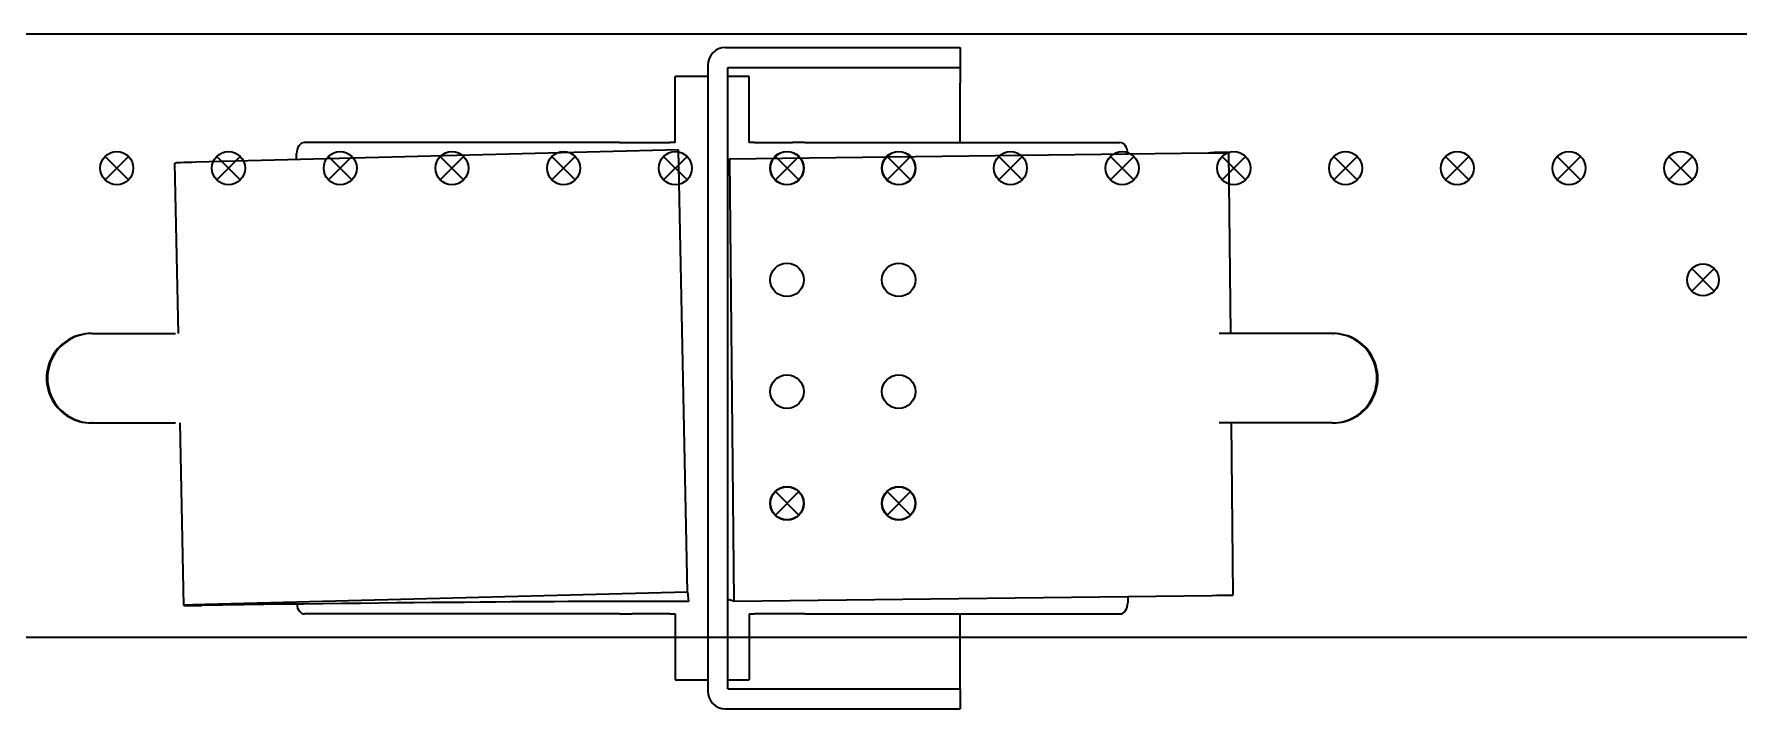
# Model space of a CAD drawing. Header units: millimetres. Extents: x 120 to 10915, y 515 to 8014.
# Drawn here: x 9113 to 9876, y 4868 to 5170 of the extents above; entities that cross this region are included whole.
import ezdxf

# ---------------------------------------------------------------- set-up
doc = ezdxf.new("R2010")
doc.units = ezdxf.units.MM
doc.layers.get('0').update_dxf_attribs({"lineweight": 13})
for name, color, linetype, lineweight in [('201_Dimensions', 7, 'Continuous', 13), ('203_Chassis_left_side_view', 7, 'Continuous', 13), ('211_Frame_holes_left_side_view', 7, 'Continuous', 13), ('212_Frame_holes_right_side_view', 7, 'Continuous', 13)]:
    doc.layers.add(name, color=color, linetype=linetype, lineweight=lineweight)

# ---------------------------------------------------------------- blocks, each defined once
blk = doc.blocks.new('3355809')
at = {"layer": '203_Chassis_left_side_view', "color": 3, "lineweight": 35}
for p, q in [((9422.5, 1263.999998), (9426.5, 1263.999998)), ((9426.5, 1263.999998), (9527.5, 1263.999998)), ((9527.5, 1263.999998), (9527.5, 1254.999998)), ((9414.5, 1255.999998), (9414.5, 975.999998)), ((9423.5, 1254.999998), (9426.5, 1254.999998)), ((9423.5, 976.999998), (9423.5, 1254.999998)), ((9423.5, 1254.999998), (9527.5, 1254.999998)), ((9527.5, 1255.000015), (9527.5, 1247.999998)), ((9400, 1224), (9400, 1251)), ((9414.5, 1251), (9400, 1251)), ((9433.0001, 1251), (9423.5, 1251)), ((9433.0001, 1224), (9433.0001, 1251)), ((9527.5, 1221.500254), (9527.5, 1247.999998)), ((9374.991416, 1221.5), (9234, 1221.5)), ((9374.991416, 1221.5), (9380.507529, 1221.5)), ((9380.507529, 1221.5), (9397.5, 1221.5)), ((9400, 1221.5), (9397.5, 1221.5)), ((9400, 1221.5), (9400, 1224)), ((9433.0001, 1221.5), (9433.0001, 1224)), ((9435.5001, 1221.5), (9433.0001, 1221.5)), ((9435.5001, 1221.5), (9452.492571, 1221.5)), ((9458.008684, 1221.5), (9452.492571, 1221.5)), ((9458.008684, 1221.5), (9599.0001, 1221.5)), ((9401.348074, 1218.233916), (9185.533807, 1212.631576)), ((9230.506147, 1213.799102), (9230.506147, 1216.5)), ((9405.378303, 1020.283092), (9401.348074, 1218.233916)), ((9424.265829, 1214.164342), (9638.362863, 1216.794947)), ((9424.265829, 1214.164342), (9426.212232, 1016.17539)), ((9647.640543, 1216.951454), (9648.436366, 1136)), ((9177.590113, 1136), (9176.036996, 1212.283706)), ((9138.923894, 1136), (9138.488115, 1136)), ((9138.923894, 1136), (9176.281195, 1136)), ((9656.718905, 1136), (9643.482663, 1136)), ((9694.076206, 1136), (9656.718905, 1136)), ((9694.076206, 1136), (9694.511985, 1136)), ((9138.923894, 1096), (9138.488115, 1096)), ((9138.923894, 1096), (9176.281195, 1096)), ((9180.067225, 1014.332882), (9178.404503, 1096)), ((9656.718905, 1096), (9643.482663, 1096)), ((9650.247391, 1096), (9648.482663, 1096)), ((9648.8296, 1096), (9649.586946, 1018.962502)), ((9649.408178, 1096), (9648.8296, 1096)), ((9694.076206, 1096), (9656.718905, 1096)), ((9694.076206, 1096), (9694.511985, 1096)), ((9405.378303, 1020.283092), (9189.564036, 1014.680752)), ((9405.378303, 1020.283092), (9405.822635, 1016.035158)), ((9426.212232, 1016.17539), (9423.499924, 1016.899956)), ((9426.212232, 1016.17539), (9640.309267, 1018.805995)), ((9602.493953, 1018.341432), (9602.493953, 1015.5)), ((9374.991416, 1010.5), (9234, 1010.5)), ((9374.991416, 1010.5), (9380.507529, 1010.5)), ((9397.5, 1010.5), (9380.507529, 1010.5)), ((9397.5, 1010.5), (9400, 1010.5)), ((9400, 1010.5), (9400, 1008)), ((9400, 1008), (9400, 981)), ((9433.0001, 1010.5), (9433.0001, 1008)), ((9433.0001, 1010.5), (9435.5001, 1010.5)), ((9433.0001, 1008), (9433.0001, 981)), ((9452.492571, 1010.5), (9435.5001, 1010.5)), ((9458.008684, 1010.5), (9452.492571, 1010.5)), ((9458.008684, 1010.5), (9599.0001, 1010.5)), ((9527.5, 983.999998), (9527.5, 1010.500254)), ((9400, 981), (9414.5, 981)), ((9423.5, 981), (9433.0001, 981)), ((9423.5, 976.999998), (9426.5, 976.999998)), ((9423.5, 976.999998), (9527.5, 976.999998)), ((9527.5, 976.999998), (9527.5, 983.999998)), ((9527.5, 976.999998), (9527.5, 967.999998)), ((9422.5, 967.999998), (9426.5, 967.999998)), ((9426.5, 967.999998), (9527.5, 967.999998))]:
    blk.add_line(p, q, dxfattribs=at)
for centre in [(9450, 1210), (9500, 1210), (9450, 1160), (9500, 1160), (9450, 1110), (9500, 1110), (9450, 1060), (9500, 1060)]:
    blk.add_circle(centre, 7.5, dxfattribs=at)
for centre, start, end in [((9422.5, 1255.999998), 90, 180), ((9422.5, 975.999998), 180, 270)]:
    blk.add_arc(centre, 8, start, end, dxfattribs=at)
for centre, major_axis, ratio, start_param, end_param in [((9234, 1216.5), (0, -5), 0.698771, 3.1415926536, 4.7123889804), ((9599.0001, 1216.5), (0, 5), 0.698771, 4.7492778182, 6.2831853072), ((9627.641509, 1216.754845), (-19.999034, -0.196608), 0.003867, 2.1365610321, 3.1416187531), ((9627.641509, 1216.754845), (-19.999034, -0.196608), 0.003867, 3.1416187531, 4.0775307445), ((9196.032852, 1212.690819), (19.995856, 0.407111), 0.009075, 2.1233983771, 3.1416078114), ((9138.488115, 1116), (0, 20), 0.996195, 0, 3.1415926536), ((9138.923894, 1116), (0, 20), 0.996195, 0, 3.1415926536), ((9694.076206, 1116), (0, -20), 0.996195, 0, 3.1415926536), ((9694.511985, 1116), (0, -20), 0.996195, 0, 3.1415926536), ((8806.338956, 1002.001374), (632.446017, 12.876442), 0.009075, 0.3240927792, 0.9227754359), ((9599.0001, 1015.5), (0, 5), 0.698771, 3.1415926536, 4.7123889804), ((9629.587912, 1018.765892), (-19.999034, -0.196608), 0.003867, 2.1365610321, 3.1416187531), ((9200.063081, 1014.739995), (19.995856, 0.407111), 0.009075, 2.1233983771, 3.1416078114), ((9200.063081, 1014.739995), (19.995856, 0.407111), 0.009075, 3.1416078114, 4.0643680895), ((9234, 1015.5), (0, -5), 0.698771, 4.833518608, 6.2831853072)]:
    blk.add_ellipse(centre, major_axis=major_axis, ratio=ratio, start_param=start_param, end_param=end_param, dxfattribs=at)
blk = doc.blocks.new('BLOCK44')
at = {"layer": '201_Dimensions', "color": 2, "lineweight": 18}
blk.add_line((920, 1270), (10482.000977, 1270), dxfattribs=at)

msp = doc.modelspace()

# ---------------------------------------------------------------- linework, layer by layer
at = {"layer": '203_Chassis_left_side_view', "color": 3, "lineweight": 35}
for p, q in [((10210, 5169.999899), (4055, 5169.999899)), ((10210, 4900), (4055, 4900))]:
    msp.add_line(p, q, dxfattribs=at)
at = {"layer": '211_Frame_holes_left_side_view', "color": 3, "lineweight": 35}
for p, q in [((9155.23259, 5115.23259), (9144.76741, 5104.76741)), ((9155.23259, 5104.76741), (9144.76741, 5115.23259)), ((9205.23259, 5115.23259), (9194.76741, 5104.76741)), ((9205.23259, 5104.76741), (9194.76741, 5115.23259)), ((9255.23259, 5115.23259), (9244.76741, 5104.76741)), ((9255.23259, 5104.76741), (9244.76741, 5115.23259)), ((9305.23259, 5115.23259), (9294.76741, 5104.76741)), ((9305.23259, 5104.76741), (9294.76741, 5115.23259)), ((9355.23259, 5115.23259), (9344.76741, 5104.76741)), ((9355.23259, 5104.76741), (9344.76741, 5115.23259)), ((9405.23259, 5115.23259), (9394.76741, 5104.76741)), ((9405.23259, 5104.76741), (9394.76741, 5115.23259)), ((9455.23259, 5115.23259), (9444.76741, 5104.76741)), ((9455.23259, 5104.76741), (9444.76741, 5115.23259)), ((9455.23259, 5115.23259), (9444.76741, 5104.76741)), ((9455.23259, 5104.76741), (9444.76741, 5115.23259)), ((9505.23259, 5115.23259), (9494.76741, 5104.76741)), ((9505.23259, 5104.76741), (9494.76741, 5115.23259)), ((9505.23259, 5115.23259), (9494.76741, 5104.76741)), ((9505.23259, 5104.76741), (9494.76741, 5115.23259)), ((9555.23259, 5115.23259), (9544.76741, 5104.76741)), ((9555.23259, 5104.76741), (9544.76741, 5115.23259)), ((9605.23259, 5115.23259), (9594.76741, 5104.76741)), ((9605.23259, 5104.76741), (9594.76741, 5115.23259)), ((9655.23259, 5115.23259), (9644.76741, 5104.76741)), ((9655.23259, 5104.76741), (9644.76741, 5115.23259)), ((9705.23259, 5115.23259), (9694.76741, 5104.76741)), ((9705.23259, 5104.76741), (9694.76741, 5115.23259)), ((9755.23259, 5115.23259), (9744.76741, 5104.76741)), ((9755.23259, 5104.76741), (9744.76741, 5115.23259)), ((9805.23259, 5115.23259), (9794.76741, 5104.76741)), ((9805.23259, 5104.76741), (9794.76741, 5115.23259)), ((9855.23259, 5115.23259), (9844.76741, 5104.76741)), ((9855.23259, 5104.76741), (9844.76741, 5115.23259)), ((9865.038136, 5065.038136), (9854.961864, 5054.961864)), ((9865.038136, 5054.961864), (9854.961864, 5065.038136)), ((9455.23259, 4965.23259), (9444.76741, 4954.76741)), ((9455.23259, 4954.76741), (9444.76741, 4965.23259)), ((9505.23259, 4965.23259), (9494.76741, 4954.76741)), ((9505.23259, 4954.76741), (9494.76741, 4965.23259))]:
    msp.add_line(p, q, dxfattribs=at)
for centre, radius in [((9150, 5110), 7.4), ((9200, 5110), 7.4), ((9250, 5110), 7.4), ((9300, 5110), 7.4), ((9350, 5110), 7.4), ((9400, 5110), 7.4), ((9450, 5110), 7.4), ((9450, 5110), 7.4), ((9500, 5110), 7.4), ((9500, 5110), 7.4), ((9550, 5110), 7.4), ((9600, 5110), 7.4), ((9650, 5110), 7.4), ((9700, 5110), 7.4), ((9750, 5110), 7.4), ((9800, 5110), 7.4), ((9850, 5110), 7.4), ((9860, 5060), 7.125), ((9450, 4960), 7.4), ((9500, 4960), 7.4)]:
    msp.add_circle(centre, radius, dxfattribs=at)
at = {"layer": '212_Frame_holes_right_side_view', "color": 3, "lineweight": 35}
for p, q in [((9155.23259, 5115.23259), (9144.76741, 5104.76741)), ((9155.23259, 5104.76741), (9144.76741, 5115.23259)), ((9205.23259, 5115.23259), (9194.76741, 5104.76741)), ((9205.23259, 5104.76741), (9194.76741, 5115.23259)), ((9255.23259, 5115.23259), (9244.76741, 5104.76741)), ((9255.23259, 5104.76741), (9244.76741, 5115.23259)), ((9305.23259, 5115.23259), (9294.76741, 5104.76741)), ((9305.23259, 5104.76741), (9294.76741, 5115.23259)), ((9355.23259, 5115.23259), (9344.76741, 5104.76741)), ((9355.23259, 5104.76741), (9344.76741, 5115.23259)), ((9405.23259, 5115.23259), (9394.76741, 5104.76741)), ((9405.23259, 5104.76741), (9394.76741, 5115.23259)), ((9455.23259, 5115.23259), (9444.76741, 5104.76741)), ((9455.23259, 5104.76741), (9444.76741, 5115.23259)), ((9505.23259, 5115.23259), (9494.76741, 5104.76741)), ((9505.23259, 5104.76741), (9494.76741, 5115.23259)), ((9555.23259, 5115.23259), (9544.76741, 5104.76741)), ((9555.23259, 5104.76741), (9544.76741, 5115.23259)), ((9605.23259, 5115.23259), (9594.76741, 5104.76741)), ((9605.23259, 5104.76741), (9594.76741, 5115.23259)), ((9655.23259, 5115.23259), (9644.76741, 5104.76741)), ((9655.23259, 5104.76741), (9644.76741, 5115.23259)), ((9705.23259, 5115.23259), (9694.76741, 5104.76741)), ((9705.23259, 5104.76741), (9694.76741, 5115.23259)), ((9755.23259, 5115.23259), (9744.76741, 5104.76741)), ((9755.23259, 5104.76741), (9744.76741, 5115.23259)), ((9805.23259, 5115.23259), (9794.76741, 5104.76741)), ((9805.23259, 5104.76741), (9794.76741, 5115.23259)), ((9855.23259, 5115.23259), (9844.76741, 5104.76741)), ((9855.23259, 5104.76741), (9844.76741, 5115.23259))]:
    msp.add_line(p, q, dxfattribs=at)
for centre in [(9150, 5110), (9200, 5110), (9250, 5110), (9300, 5110), (9350, 5110), (9400, 5110), (9450, 5110), (9500, 5110), (9550, 5110), (9600, 5110), (9650, 5110), (9700, 5110), (9750, 5110), (9800, 5110), (9850, 5110)]:
    msp.add_circle(centre, 7.4, dxfattribs=at)

# ---------------------------------------------------------------- block references
at = {"color": 7, "lineweight": 35}
msp.add_blockref('3355809', (0, 3900), dxfattribs=at)
at = {"layer": '201_Dimensions', "lineweight": 0}
msp.add_blockref('BLOCK44', (0, 3900), dxfattribs=at)

doc.saveas('drawing.dxf')
